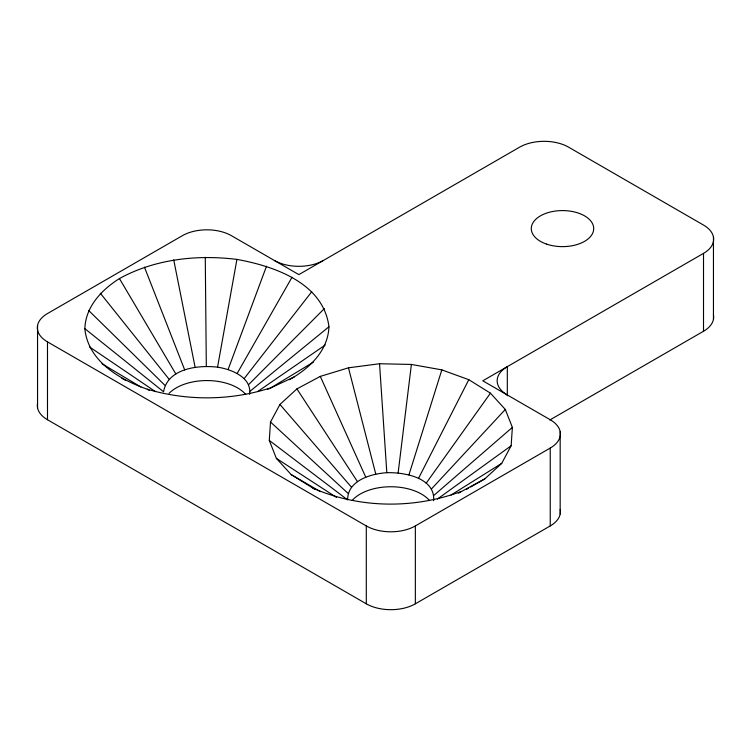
<?xml version="1.0" encoding="UTF-8"?>
<svg xmlns="http://www.w3.org/2000/svg" width="751" height="751" viewBox="0 0 751 751"><rect width="100%" height="100%" fill="white"/><g stroke="black" fill="none" stroke-linecap="round" stroke-linejoin="round"><path stroke-width="1.13" d="M314.876 489.277L291.21 474.632L276.349 458.354L269.29 440.415L270.51 422.034L279.935 404.46L296.908 388.896L320.292 376.392L348.473 367.812L379.546 363.737L411.388 364.442L441.832 369.877L468.793 379.687L490.441 393.177L505.31 409.455L512.37 427.394L511.14 445.775L501.724 463.348L484.742 478.922L470.614 487.014M433.637 500.748C435.496 477.674 404.207 472.172 386.821 472.698C371.013 473.768 347.347 480.462 347.657 499.931L269.29 440.415M398.133 472.952L411.388 364.442M236.912 259.405C196.987 254.467 155.11 259.001 119.437 278.555C101.685 289.802 85.614 306.492 84.844 328.656L163.549 391.759C167.689 368.403 198.095 364.864 217.555 367.164L236.912 259.405C274.312 266.154 323.503 283.033 328.947 326.769C328.056 350.961 309.187 368.638 289.313 379.734M249.585 394.341C252.12 377.321 231.261 369.239 217.555 367.164M408.938 474.876L441.832 369.877M228.069 369.586L266.511 266.22M418.523 478.359L468.793 379.687M237.138 373.491L292.045 277.222M426.211 483.156L490.441 393.177M244.15 378.626L311.778 291.67M431.487 488.939L505.31 409.455M248.619 384.625L324.366 308.567M433.994 495.303L512.37 427.394M250.243 391.093L328.947 326.769M437.345 499.105L511.14 445.775M257.612 391.6L325.211 345.038M451.069 495.031L501.724 463.348M267.375 389.469L294.354 376.871M269.609 388.605L313.411 362.132M458.335 493.191L484.742 478.922M47.491 419.743L47.491 341.874A34.687 20.024 0 0 1 47.491 313.552L182.371 235.683A34.687 20.024 0 0 1 231.421 235.683L298.86 274.622L519.579 147.187A34.687 20.024 0 0 1 568.629 147.187L703.509 225.065A34.687 20.024 0 0 1 703.509 253.378L482.79 380.813L550.23 419.743A34.687 20.024 0 0 1 550.23 448.065L550.23 525.935L415.35 603.813A34.687 20.024 0 0 1 366.3 603.813L47.491 419.743A34.687 20.024 0 0 1 37.55 403.343M549.788 420.006L703.509 331.257A34.687 20.024 0 0 0 713.45 314.857M47.491 341.874L366.3 525.935A34.687 20.024 0 0 0 415.35 525.935L550.23 448.065M466.578 489.323L468.596 488.169M461.367 491.417C413.81 509.131 359.485 508.53 312.857 488.131M269.337 388.267C229.844 400.762 186.971 400.978 147.28 389.206C119.4 379.48 88.008 361.1 84.844 328.656M121.746 378.204L125.811 380.513M291.21 474.632L320.32 491.605M102.014 363.766L140.803 386.972M147.28 389.206L149.252 390.445M276.349 458.354L336.57 497.472M89.425 346.859L155.466 391.647M270.51 422.034L348.098 493.407M88.58 310.388L164.873 385.272M279.935 404.46L351.44 487.164M100.381 293.294L169.069 379.208M296.908 388.896L357.467 481.635M119.437 278.555L175.837 373.97M320.292 376.392L365.775 477.195M144.455 267.159L184.718 369.924M348.473 367.812L375.782 474.144M173.734 259.893L195.119 367.342M379.546 363.737L386.821 472.698M205.267 257.246L206.318 366.404M713.45 236.978L713.45 319.335M703.509 253.378L703.509 331.257M560.171 431.665L560.171 514.022M507.319 395.711L507.319 366.648A34.687 20.024 0 0 0 507.319 394.97M415.35 525.935L415.35 603.813M366.3 525.935L366.3 603.813M37.55 325.474L37.55 407.831M323.39 260.456A34.687 20.024 0 0 1 274.34 260.456M352.144 500.485A43.351 25.027 0 0 1 390.867 486.751A43.351 25.027 0 0 1 429.553 500.523M169.069 393.364A43.351 25.027 0 0 1 207.933 380.569A43.351 25.027 0 0 1 245.699 394.425M560.171 509.535A34.687 20.024 0 0 1 550.23 525.935M546.597 244.113A31.213 18.024 0 0 0 593.712 228.802A31.213 18.024 0 0 0 547.188 212.899A31.213 18.024 0 0 0 546.597 244.113"/></g></svg>
